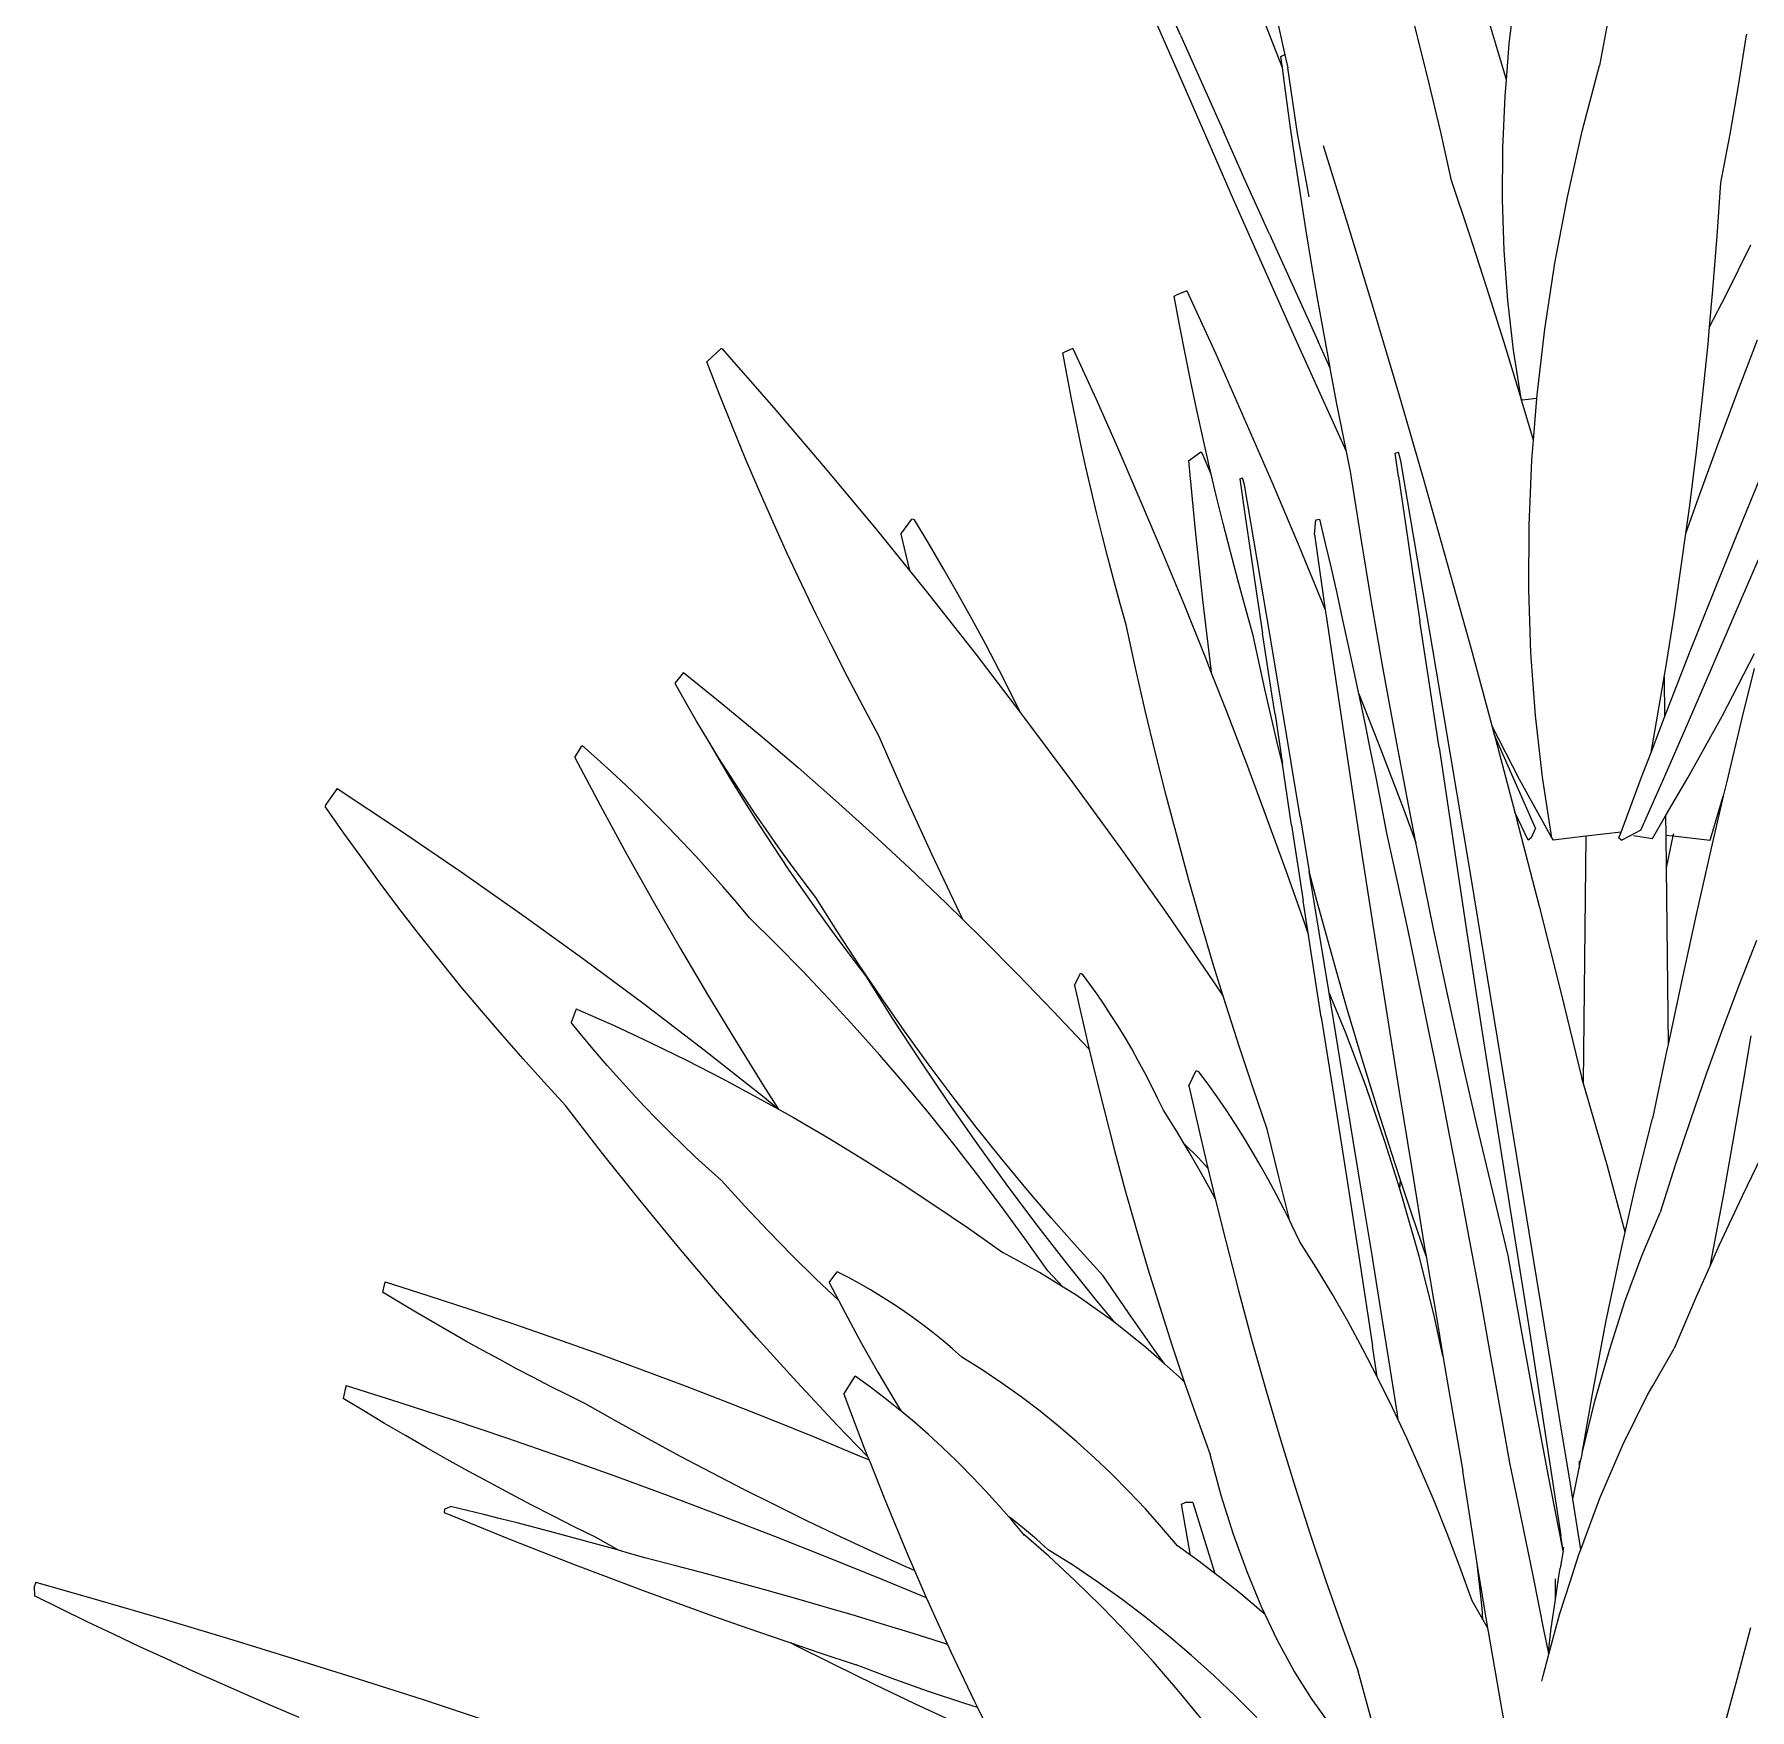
# Model space of a CAD drawing. Header units: metres. Extents: x 244.4 to 340.3, y -4.1 to 64.3.
# Drawn here: x 247.037 to 247.665, y 8.139 to 8.751 of the extents above; entities that cross this region are included whole.
import ezdxf

# ---------------------------------------------------------------- set-up
doc = ezdxf.new("R2010")
doc.units = ezdxf.units.M
doc.layers.add('Edges', color=7, linetype='Continuous')

# ---------------------------------------------------------------- blocks, each defined once
blk = doc.blocks.new('Novo+Sobrado2m fr')
for p, q in [((-8.13334, -0.47803), (-8.15555, -0.42774)), ((-8.13172, -0.46609), (-8.14755, -0.4307)), ((-8.09884, -0.4669), (-8.10564, -0.4492)), ((-8.04516, -0.46609), (-8.04978, -0.44839)), ((-8.01152, -0.46923), (-8.00927, -0.44999)), ((-8.09773, -0.45462), (-8.09358, -0.47335)), ((-8.01644, -0.46937), (-8.02124, -0.4536)), ((-7.97411, -0.45381), (-7.97853, -0.47722)), ((-8.13172, -0.46609), (-8.11596, -0.50152)), ((-8.09448, -0.47808), (-8.09884, -0.4669)), ((-8.04077, -0.4838), (-8.04516, -0.46609)), ((-8.01259, -0.4825), (-8.01644, -0.46937)), ((-8.01259, -0.4825), (-8.01152, -0.46923)), ((-7.92771, -0.48461), (-7.92486, -0.4669)), ((-7.92486, -0.4669), (-7.9247, -0.4658)), ((-8.09502, -0.47397), (-8.09384, -0.47334)), ((-8.09448, -0.47808), (-8.09502, -0.47397)), ((-8.09358, -0.47335), (-8.09384, -0.47334)), ((-8.09358, -0.47335), (-8.09255, -0.47803)), ((-8.1229, -0.50206), (-8.13334, -0.47803)), ((-8.09336, -0.48651), (-8.09448, -0.47808)), ((-8.08894, -0.50206), (-8.09255, -0.47803)), ((-8.01306, -0.48838), (-8.01259, -0.4825)), ((-7.98484, -0.50125), (-7.97853, -0.47722)), ((-8.09161, -0.49908), (-8.09336, -0.48651)), ((-8.03661, -0.50152), (-8.04077, -0.4838)), ((-8.01387, -0.50738), (-8.01306, -0.48838)), ((-7.9308, -0.50234), (-7.92771, -0.48461)), ((-8.10812, -0.51925), (-8.11596, -0.50152)), ((-8.08978, -0.51167), (-8.09161, -0.49908)), ((-8.03267, -0.51925), (-8.03661, -0.50152)), ((-7.99028, -0.52536), (-7.98484, -0.50125)), ((-8.11233, -0.52617), (-8.1229, -0.50206)), ((-8.08466, -0.52522), (-8.08894, -0.50206)), ((-8.07956, -0.50643), (-8.07069, -0.53503)), ((-8.01397, -0.5262), (-8.01387, -0.50738)), ((-7.93413, -0.52006), (-7.9308, -0.50234)), ((-8.08787, -0.52429), (-8.08978, -0.51167)), ((-8.09921, -0.53883), (-8.10812, -0.51925)), ((-8.02608, -0.53883), (-8.03267, -0.51925)), ((-7.93548, -0.53964), (-7.93413, -0.52006)), ((-8.10166, -0.5503), (-8.11233, -0.52617)), ((-8.08587, -0.53692), (-8.08787, -0.52429)), ((-8.01334, -0.54481), (-8.01397, -0.5262)), ((-7.99486, -0.54949), (-7.99028, -0.52536)), ((-8.09921, -0.53883), (-8.08141, -0.5781)), ((-8.08379, -0.54957), (-8.08587, -0.53692)), ((-8.07069, -0.53503), (-8.06129, -0.56597)), ((-8.01969, -0.55845), (-8.02608, -0.53883)), ((-8.012, -0.56316), (-8.01334, -0.54481)), ((-7.93705, -0.55926), (-7.93548, -0.53964)), ((-7.93233, -0.56132), (-7.92323, -0.54272)), ((-8.09091, -0.5744), (-8.10166, -0.5503)), ((-8.08163, -0.56223), (-8.08379, -0.54957)), ((-7.99856, -0.57359), (-7.99486, -0.54949)), ((-8.13404, -0.56154), (-8.13331, -0.56112)), ((-8.1321, -0.57199), (-8.13404, -0.56154)), ((-8.12941, -0.55952), (-8.13331, -0.56112)), ((-8.12941, -0.55952), (-8.11888, -0.58266)), ((-8.07938, -0.5749), (-8.08163, -0.56223)), ((-8.0135, -0.5781), (-8.01969, -0.55845)), ((-8.00994, -0.58122), (-8.012, -0.56316)), ((-7.93828, -0.57275), (-7.93705, -0.55926)), ((-7.93828, -0.57275), (-7.93233, -0.56132)), ((-8.06129, -0.56597), (-8.05207, -0.59699)), ((-8.13007, -0.58243), (-8.1321, -0.57199)), ((-8.08009, -0.59843), (-8.09091, -0.5744)), ((-8.07705, -0.58758), (-8.07938, -0.5749)), ((-8.00137, -0.59761), (-7.99856, -0.57359)), ((-7.93884, -0.57891), (-7.93828, -0.57275)), ((-8.2997, -0.58064), (-8.30493, -0.58557)), ((-8.2997, -0.58064), (-8.29942, -0.58068)), ((-8.29942, -0.58068), (-8.28041, -0.60237)), ((-8.17477, -0.5823), (-8.17419, -0.58197)), ((-8.17322, -0.59067), (-8.17477, -0.5823)), ((-8.17107, -0.58068), (-8.17419, -0.58197)), ((-8.17107, -0.58068), (-8.16263, -0.59922)), ((-8.12796, -0.59286), (-8.13007, -0.58243)), ((-8.11888, -0.58266), (-8.10853, -0.60597)), ((-8.077, -0.58785), (-8.08141, -0.5781)), ((-8.00751, -0.59778), (-8.0135, -0.5781)), ((-8.00717, -0.59893), (-8.00994, -0.58122)), ((-7.94086, -0.59859), (-7.93884, -0.57891)), ((-7.9283, -0.59718), (-7.92079, -0.57749)), ((-8.30033, -0.59745), (-8.30493, -0.58557)), ((-8.077, -0.58785), (-8.07705, -0.58758)), ((-8.07465, -0.60027), (-8.077, -0.58785)), ((-8.17159, -0.59904), (-8.17322, -0.59067)), ((-8.12576, -0.60326), (-8.12796, -0.59286)), ((-8.29561, -0.60924), (-8.30033, -0.59745)), ((-8.1699, -0.60739), (-8.17159, -0.59904)), ((-8.16263, -0.59922), (-8.15434, -0.61789)), ((-8.07108, -0.61828), (-8.08009, -0.59843)), ((-8.07216, -0.61296), (-8.07465, -0.60027)), ((-8.05207, -0.59699), (-8.04303, -0.62809)), ((-8.00717, -0.59893), (-8.00751, -0.59778)), ((-8.00714, -0.59903), (-8.00717, -0.59893)), ((-8.00682, -0.5996), (-8.00714, -0.59903)), ((-8.00714, -0.59903), (-8.00679, -0.5996)), ((-8.0027, -0.61418), (-8.00714, -0.59903)), ((-8.00679, -0.5996), (-8.00682, -0.5996)), ((-8.00148, -0.59897), (-8.00679, -0.5996)), ((-8.0027, -0.61418), (-8.00148, -0.59897)), ((-8.00148, -0.59897), (-8.00137, -0.59761)), ((-7.94311, -0.61831), (-7.94086, -0.59859)), ((-7.93564, -0.61689), (-7.9283, -0.59718)), ((-8.28041, -0.60237), (-8.26161, -0.6244)), ((-8.16814, -0.61572), (-8.1699, -0.60739)), ((-8.12348, -0.61365), (-8.12576, -0.60326)), ((-8.10853, -0.60597), (-8.09836, -0.62944)), ((-8.29077, -0.62095), (-8.29561, -0.60924)), ((-8.12111, -0.62401), (-8.12348, -0.61365)), ((-8.07108, -0.61828), (-8.07216, -0.61296)), ((-8.00329, -0.62151), (-8.0027, -0.61418)), ((-8.16631, -0.62404), (-8.16814, -0.61572)), ((-8.15434, -0.61789), (-8.1462, -0.63669)), ((-8.12885, -0.62169), (-8.12438, -0.61856)), ((-8.12385, -0.61894), (-8.12438, -0.61856)), ((-8.12049, -0.62663), (-8.12385, -0.61894)), ((-8.06959, -0.62565), (-8.07108, -0.61828)), ((-8.05327, -0.61894), (-8.05206, -0.61856)), ((-8.05204, -0.62748), (-8.05327, -0.61894)), ((-8.05116, -0.62169), (-8.05206, -0.61856)), ((-7.94557, -0.63804), (-7.94311, -0.61831)), ((-7.94282, -0.63663), (-7.93564, -0.61689)), ((-8.28581, -0.63258), (-8.29077, -0.62095)), ((-8.26161, -0.6244), (-8.24305, -0.64675)), ((-8.16442, -0.63234), (-8.16631, -0.62404)), ((-8.12885, -0.62169), (-8.12637, -0.64719)), ((-8.12049, -0.62663), (-8.12111, -0.62401)), ((-8.11866, -0.63435), (-8.12049, -0.62663)), ((-8.06584, -0.64945), (-8.06959, -0.62565)), ((-8.03823, -0.69792), (-8.05116, -0.62169)), ((-8.0043, -0.64524), (-8.00329, -0.62151)), ((-7.92687, -0.64524), (-7.91712, -0.62151)), ((-8.28073, -0.64411), (-8.28581, -0.63258)), ((-8.16246, -0.64062), (-8.16442, -0.63234)), ((-8.11008, -0.62828), (-8.10911, -0.62798)), ((-8.11008, -0.62828), (-8.10809, -0.64203)), ((-8.10838, -0.63048), (-8.10911, -0.62798)), ((-8.09803, -0.69155), (-8.10838, -0.63048)), ((-8.09836, -0.62944), (-8.08837, -0.65306)), ((-8.05204, -0.62748), (-8.04952, -0.64481)), ((-8.04303, -0.62809), (-8.03418, -0.65926)), ((-8.1462, -0.63669), (-8.1382, -0.65561)), ((-8.11613, -0.64466), (-8.11866, -0.63435)), ((-7.94697, -0.64833), (-7.94282, -0.63663)), ((-7.94697, -0.64833), (-7.94557, -0.63804)), ((-8.27554, -0.65556), (-8.28073, -0.64411)), ((-8.23406, -0.64853), (-8.23001, -0.64311)), ((-8.22901, -0.6433), (-8.23001, -0.64311)), ((-8.22364, -0.65217), (-8.22901, -0.6433)), ((-8.16043, -0.64888), (-8.16246, -0.64062)), ((-8.11351, -0.65495), (-8.11613, -0.64466)), ((-8.10809, -0.64203), (-8.10604, -0.65603)), ((-8.0828, -0.64872), (-8.08227, -0.6433)), ((-8.08227, -0.6433), (-8.08076, -0.64311)), ((-8.07867, -0.65197), (-8.08076, -0.64311)), ((-8.04952, -0.64481), (-8.04692, -0.66244)), ((-8.00442, -0.66874), (-8.0043, -0.64524)), ((-7.93636, -0.66874), (-7.92687, -0.64524)), ((-8.24305, -0.64675), (-8.23089, -0.66179)), ((-8.23406, -0.64853), (-8.23089, -0.66179)), ((-8.21835, -0.66117), (-8.22364, -0.65217)), ((-8.15833, -0.65712), (-8.16043, -0.64888)), ((-8.12637, -0.64719), (-8.12365, -0.6726)), ((-8.0828, -0.64872), (-8.07882, -0.6762)), ((-8.07659, -0.66097), (-8.07867, -0.65197)), ((-8.06189, -0.67329), (-8.06584, -0.64945)), ((-7.94826, -0.6578), (-7.94697, -0.64833)), ((-8.27024, -0.66691), (-8.27554, -0.65556)), ((-8.15617, -0.66534), (-8.15833, -0.65712)), ((-8.1382, -0.65561), (-8.13034, -0.67464)), ((-8.11081, -0.6652), (-8.11351, -0.65495)), ((-8.10604, -0.65603), (-8.10392, -0.67028)), ((-8.08837, -0.65306), (-8.07882, -0.6762)), ((-7.95117, -0.67758), (-7.94826, -0.6578)), ((-7.92892, -0.67758), (-7.92041, -0.6578)), ((-8.23089, -0.66179), (-8.22471, -0.66943)), ((-8.21313, -0.6703), (-8.21835, -0.66117)), ((-8.07452, -0.6701), (-8.07659, -0.66097)), ((-8.04692, -0.66244), (-8.04423, -0.68039)), ((-8.03418, -0.65926), (-8.02551, -0.6905)), ((-8.26482, -0.67817), (-8.27024, -0.66691)), ((-8.22471, -0.66943), (-8.2066, -0.69244)), ((-8.20799, -0.67955), (-8.21313, -0.6703)), ((-8.15394, -0.67353), (-8.15617, -0.66534)), ((-8.10803, -0.67543), (-8.11081, -0.6652)), ((-8.10392, -0.67028), (-8.10174, -0.68477)), ((-8.07245, -0.67936), (-8.07452, -0.6701)), ((-8.00365, -0.69197), (-8.00442, -0.66874)), ((-7.94559, -0.69197), (-7.93636, -0.66874)), ((-8.15164, -0.68169), (-8.15394, -0.67353)), ((-8.13034, -0.67464), (-8.12263, -0.69379)), ((-8.12365, -0.6726), (-8.12067, -0.69792)), ((-8.10516, -0.68562), (-8.10803, -0.67543)), ((-8.07882, -0.6762), (-8.0785, -0.67843)), ((-8.05775, -0.69715), (-8.06189, -0.67329)), ((-8.25929, -0.68933), (-8.26482, -0.67817)), ((-8.20293, -0.68893), (-8.20799, -0.67955)), ((-8.14821, -0.69737), (-8.15164, -0.68169)), ((-8.0785, -0.67843), (-8.07415, -0.70794)), ((-8.07039, -0.68874), (-8.07245, -0.67936)), ((-8.04147, -0.69862), (-8.04423, -0.68039)), ((-7.9543, -0.69737), (-7.95117, -0.67758)), ((-7.93747, -0.69737), (-7.92892, -0.67758)), ((-8.25365, -0.70039), (-8.25929, -0.68933)), ((-8.19795, -0.69844), (-8.20293, -0.68893)), ((-8.10088, -0.70519), (-8.10516, -0.68562)), ((-8.09834, -0.70693), (-8.10174, -0.68477)), ((-8.06835, -0.69825), (-8.07039, -0.68874)), ((-8.2066, -0.69244), (-8.19019, -0.71386)), ((-8.12263, -0.69379), (-8.12051, -0.69918)), ((-8.08794, -0.75192), (-8.09803, -0.69155)), ((-8.02551, -0.6905), (-8.01793, -0.71845)), ((-8.00197, -0.71488), (-8.00365, -0.69197)), ((-7.95452, -0.71488), (-7.94559, -0.69197)), ((-7.93373, -0.71509), (-7.92181, -0.69218)), ((-8.3135, -0.69917), (-8.31655, -0.70289)), ((-8.3135, -0.69917), (-8.29941, -0.7105)), ((-8.24789, -0.71135), (-8.25365, -0.70039)), ((-8.19305, -0.70807), (-8.19795, -0.69844)), ((-8.14462, -0.713), (-8.14821, -0.69737)), ((-8.12067, -0.69792), (-8.12051, -0.69918)), ((-8.12051, -0.69918), (-8.11507, -0.71306)), ((-8.06651, -0.70692), (-8.06835, -0.69825)), ((-8.05341, -0.72104), (-8.05775, -0.69715)), ((-8.03717, -0.72648), (-8.04147, -0.69862)), ((-8.02563, -0.77329), (-8.03823, -0.69792)), ((-7.95765, -0.71716), (-7.95488, -0.7008)), ((-7.95488, -0.7008), (-7.9543, -0.69737)), ((-7.95488, -0.7008), (-7.95473, -0.71543)), ((-7.94606, -0.71716), (-7.93747, -0.69737)), ((-7.92203, -0.69764), (-7.92649, -0.71576)), ((-8.31655, -0.70289), (-8.31657, -0.70318)), ((-8.31266, -0.71008), (-8.31657, -0.70318)), ((-8.19019, -0.71386), (-8.19305, -0.70807)), ((-8.09639, -0.72471), (-8.10088, -0.70519)), ((-8.09718, -0.71442), (-8.09834, -0.70693)), ((-8.07415, -0.70794), (-8.06976, -0.73725)), ((-8.06651, -0.70692), (-8.0595, -0.72478)), ((-8.06631, -0.70788), (-8.06651, -0.70692)), ((-8.06428, -0.71763), (-8.06631, -0.70788)), ((-8.30867, -0.71692), (-8.31266, -0.71008)), ((-8.29941, -0.7105), (-8.28544, -0.72207)), ((-8.24203, -0.72221), (-8.24789, -0.71135)), ((-8.19019, -0.71386), (-8.18873, -0.71576)), ((-8.14086, -0.72859), (-8.14462, -0.713)), ((-8.11507, -0.71306), (-8.10766, -0.73243)), ((-8.09718, -0.71442), (-8.09447, -0.73266)), ((-7.9994, -0.73743), (-8.00197, -0.71488)), ((-7.95473, -0.71543), (-7.95452, -0.71488)), ((-8.30462, -0.72369), (-8.30867, -0.71692)), ((-8.18873, -0.71576), (-8.1711, -0.7394)), ((-8.06226, -0.7275), (-8.06428, -0.71763)), ((-8.04888, -0.74495), (-8.05341, -0.72104)), ((-8.00777, -0.73824), (-8.01793, -0.71845)), ((-8.01793, -0.71845), (-8.01702, -0.7218)), ((-7.95967, -0.72836), (-7.95473, -0.71543)), ((-7.95967, -0.72836), (-7.95765, -0.71716)), ((-7.95469, -0.73697), (-7.94606, -0.71716)), ((-7.9462, -0.73763), (-7.93373, -0.71509)), ((-7.92649, -0.71576), (-7.93214, -0.7394)), ((-8.35318, -0.73023), (-8.35072, -0.72612)), ((-8.35034, -0.72597), (-8.35072, -0.72612)), ((-8.34501, -0.7307), (-8.35034, -0.72597)), ((-8.30049, -0.73039), (-8.30462, -0.72369)), ((-8.3012, -0.7296), (-8.30462, -0.72369)), ((-8.28544, -0.72207), (-8.27159, -0.73387)), ((-8.23248, -0.74396), (-8.24203, -0.72221)), ((-8.09447, -0.73266), (-8.09639, -0.72471)), ((-8.06025, -0.73749), (-8.06226, -0.7275)), ((-8.0595, -0.72478), (-8.05025, -0.74896)), ((-8.03717, -0.72648), (-8.03218, -0.76002)), ((-8.01702, -0.7218), (-8.01696, -0.72202)), ((-8.01696, -0.72202), (-8.00952, -0.75012)), ((-8.00194, -0.75596), (-8.01696, -0.72202)), ((-8.35318, -0.73023), (-8.3438, -0.74789)), ((-8.33971, -0.73552), (-8.34501, -0.7307)), ((-8.29614, -0.73805), (-8.3012, -0.7296)), ((-8.2963, -0.73702), (-8.30049, -0.73039)), ((-8.13695, -0.74413), (-8.14086, -0.72859)), ((-8.10766, -0.73243), (-8.1004, -0.7519)), ((-8.09113, -0.75493), (-8.09447, -0.73266)), ((-7.96314, -0.73743), (-7.95967, -0.72836)), ((-8.33446, -0.74043), (-8.33971, -0.73552)), ((-8.29203, -0.74358), (-8.2963, -0.73702)), ((-8.29099, -0.74641), (-8.29614, -0.73805)), ((-8.27159, -0.73387), (-8.25787, -0.74591)), ((-8.1711, -0.7394), (-8.1537, -0.76335)), ((-8.06976, -0.73725), (-8.06533, -0.76635)), ((-8.05825, -0.74759), (-8.06025, -0.73749)), ((-7.99593, -0.75956), (-8.00777, -0.73824)), ((-7.99593, -0.75956), (-7.9994, -0.73743)), ((-7.97064, -0.75744), (-7.96314, -0.73743)), ((-7.96337, -0.75677), (-7.95469, -0.73697)), ((-7.95435, -0.75155), (-7.9462, -0.73763)), ((-7.93214, -0.7394), (-7.9333, -0.74435)), ((-8.44011, -0.74152), (-8.44427, -0.74738)), ((-8.44011, -0.74152), (-8.41733, -0.75657)), ((-8.32925, -0.74544), (-8.33446, -0.74043)), ((-8.32409, -0.75055), (-8.32925, -0.74544)), ((-8.2877, -0.75007), (-8.29203, -0.74358)), ((-8.25787, -0.74591), (-8.24427, -0.75818)), ((-8.22267, -0.76549), (-8.23248, -0.74396)), ((-8.13288, -0.75961), (-8.13695, -0.74413)), ((-8.04566, -0.76126), (-8.04888, -0.74495)), ((-7.93807, -0.76037), (-7.9333, -0.74435)), ((-7.9333, -0.74435), (-7.93771, -0.76335)), ((-8.44427, -0.74738), (-8.44446, -0.74807)), ((-8.43766, -0.75779), (-8.44446, -0.74807)), ((-8.3438, -0.74789), (-8.33426, -0.76538)), ((-8.31897, -0.75574), (-8.32409, -0.75055)), ((-8.28575, -0.75469), (-8.29099, -0.74641)), ((-8.2833, -0.75648), (-8.2877, -0.75007)), ((-8.1004, -0.7519), (-8.09329, -0.77148)), ((-8.08794, -0.75192), (-8.08464, -0.77187)), ((-8.05627, -0.75781), (-8.05825, -0.74759)), ((-8.05025, -0.74896), (-8.04566, -0.76126)), ((-8.00461, -0.76037), (-8.00952, -0.75012)), ((-8.00952, -0.75012), (-8.00872, -0.75315)), ((-7.95917, -0.75977), (-7.95435, -0.75155)), ((-7.95435, -0.75155), (-7.95428, -0.75859)), ((-8.43077, -0.76741), (-8.43766, -0.75779)), ((-8.41733, -0.75657), (-8.3947, -0.77199)), ((-8.3139, -0.76103), (-8.31897, -0.75574)), ((-8.28043, -0.76288), (-8.28575, -0.75469)), ((-8.27883, -0.76282), (-8.2833, -0.75648)), ((-8.24427, -0.75818), (-8.2308, -0.77068)), ((-8.09113, -0.75493), (-8.08691, -0.78262)), ((-8.05239, -0.77547), (-8.05627, -0.75781)), ((-8.00872, -0.75315), (-8.00061, -0.78455)), ((-8.00194, -0.75596), (-8.00353, -0.75956)), ((-7.97064, -0.75744), (-7.98356, -0.75896)), ((-7.97144, -0.75956), (-7.97064, -0.75744)), ((-7.96337, -0.75677), (-7.97037, -0.76037)), ((-7.96617, -0.75864), (-7.95917, -0.75977)), ((-7.95428, -0.75859), (-7.95168, -0.75887)), ((-7.95428, -0.75859), (-7.95415, -0.7705)), ((-7.95168, -0.75887), (-7.95415, -0.7705)), ((-7.95151, -0.75806), (-7.95168, -0.75887)), ((-7.95168, -0.75887), (-7.93807, -0.76037)), ((-8.30888, -0.76641), (-8.3139, -0.76103)), ((-8.27502, -0.77098), (-8.28043, -0.76288)), ((-8.2743, -0.76909), (-8.27883, -0.76282)), ((-8.1537, -0.76335), (-8.13655, -0.7876)), ((-8.12865, -0.77503), (-8.13288, -0.75961)), ((-8.04416, -0.76887), (-8.04566, -0.76126)), ((-8.03218, -0.76002), (-8.027, -0.79425)), ((-8.00353, -0.75956), (-8.00461, -0.76037)), ((-7.99593, -0.75956), (-7.99547, -0.76037)), ((-7.9955, -0.76037), (-7.99593, -0.75956)), ((-7.99547, -0.76037), (-7.9955, -0.76037)), ((-7.98356, -0.75896), (-7.99547, -0.76037)), ((-7.98356, -0.75896), (-7.9845, -0.84903)), ((-7.97144, -0.75956), (-7.97037, -0.76037)), ((-7.93771, -0.76335), (-7.94319, -0.7876)), ((-8.42378, -0.77692), (-8.43077, -0.76741)), ((-8.33426, -0.76538), (-8.32456, -0.7827)), ((-8.30391, -0.77187), (-8.30888, -0.76641)), ((-8.26952, -0.77899), (-8.27502, -0.77098)), ((-8.2697, -0.77528), (-8.2743, -0.76909)), ((-8.2308, -0.77068), (-8.21746, -0.7834)), ((-8.21258, -0.78681), (-8.22267, -0.76549)), ((-8.06533, -0.76635), (-8.06086, -0.79524)), ((-8.03925, -0.79279), (-8.04416, -0.76887)), ((-7.95415, -0.7705), (-7.95348, -0.83508)), ((-8.41668, -0.78632), (-8.42378, -0.77692)), ((-8.3947, -0.77199), (-8.37223, -0.78777)), ((-8.29899, -0.77743), (-8.30391, -0.77187)), ((-8.29411, -0.78307), (-8.29899, -0.77743)), ((-8.26504, -0.78139), (-8.2697, -0.77528)), ((-8.12427, -0.79039), (-8.12865, -0.77503)), ((-8.09329, -0.77148), (-8.08634, -0.79115)), ((-8.08174, -0.78289), (-8.08464, -0.77187)), ((-8.07736, -0.8162), (-8.08464, -0.77187)), ((-8.04853, -0.79342), (-8.05239, -0.77547)), ((-8.01339, -0.84767), (-8.02563, -0.77329)), ((-8.32456, -0.7827), (-8.31469, -0.79985)), ((-8.28929, -0.7888), (-8.29411, -0.78307)), ((-8.26395, -0.78691), (-8.26952, -0.77899)), ((-8.25714, -0.7939), (-8.26504, -0.78139)), ((-8.21746, -0.7834), (-8.21127, -0.78947)), ((-8.08498, -0.79509), (-8.08691, -0.78262)), ((-8.07646, -0.80215), (-8.08174, -0.78289)), ((-8.40949, -0.79561), (-8.41668, -0.78632)), ((-8.37223, -0.78777), (-8.34991, -0.8039)), ((-8.27956, -0.7984), (-8.28929, -0.7888)), ((-8.25829, -0.79473), (-8.26395, -0.78691)), ((-8.21127, -0.78947), (-8.21258, -0.78681)), ((-8.21127, -0.78947), (-8.20426, -0.79634)), ((-8.13655, -0.7876), (-8.11965, -0.81216)), ((-8.00061, -0.78455), (-7.99268, -0.816)), ((-7.94319, -0.7876), (-7.94859, -0.81216)), ((-8.40221, -0.80479), (-8.40949, -0.79561)), ((-8.25255, -0.80245), (-8.25829, -0.79473)), ((-8.24908, -0.80623), (-8.25714, -0.7939)), ((-8.20426, -0.79634), (-8.1912, -0.80951)), ((-8.11974, -0.80568), (-8.12427, -0.79039)), ((-8.08634, -0.79115), (-8.08498, -0.79509)), ((-8.0803, -0.82511), (-8.08498, -0.79509)), ((-8.06086, -0.79524), (-8.05635, -0.82391)), ((-8.0447, -0.81166), (-8.04853, -0.79342)), ((-8.03415, -0.81671), (-8.03925, -0.79279)), ((-8.027, -0.79425), (-8.02164, -0.82915)), ((-8.31469, -0.79985), (-8.30467, -0.81683)), ((-8.26993, -0.80822), (-8.27956, -0.7984)), ((-8.24673, -0.81008), (-8.25255, -0.80245)), ((-8.07099, -0.82132), (-8.07646, -0.80215)), ((-7.92119, -0.79708), (-7.92739, -0.81296)), ((-8.39483, -0.81385), (-8.40221, -0.80479)), ((-8.34991, -0.8039), (-8.32777, -0.82039)), ((-8.26042, -0.81825), (-8.26993, -0.80822)), ((-8.24086, -0.8184), (-8.24908, -0.80623)), ((-8.17045, -0.81349), (-8.16835, -0.80907)), ((-8.16835, -0.80907), (-8.16755, -0.80942)), ((-8.11611, -0.81744), (-8.11974, -0.80568)), ((-8.38736, -0.8228), (-8.39483, -0.81385)), ((-8.23687, -0.8257), (-8.24673, -0.81008)), ((-8.1912, -0.80951), (-8.17827, -0.82289)), ((-8.17045, -0.81349), (-8.16699, -0.82887)), ((-8.16486, -0.81302), (-8.16755, -0.80942)), ((-8.16221, -0.81673), (-8.16486, -0.81302)), ((-8.11965, -0.81216), (-8.11611, -0.81744)), ((-8.04089, -0.83019), (-8.0447, -0.81166)), ((-7.94859, -0.81216), (-7.95348, -0.83508)), ((-7.92739, -0.81296), (-7.93346, -0.82912)), ((-8.32777, -0.82039), (-8.30579, -0.83723)), ((-8.30467, -0.81683), (-8.2945, -0.83362)), ((-8.25102, -0.8285), (-8.26042, -0.81825)), ((-8.23248, -0.83039), (-8.24086, -0.8184)), ((-8.1596, -0.82054), (-8.16221, -0.81673)), ((-8.15704, -0.82445), (-8.1596, -0.82054)), ((-8.11505, -0.8209), (-8.11611, -0.81744)), ((-8.11021, -0.83604), (-8.11505, -0.8209)), ((-8.07146, -0.83055), (-8.07736, -0.8162)), ((-8.06861, -0.87019), (-8.07736, -0.8162)), ((-8.06533, -0.84041), (-8.07099, -0.82132)), ((-8.02886, -0.84062), (-8.03415, -0.81671)), ((-7.99268, -0.816), (-7.98495, -0.84748)), ((-8.37979, -0.83163), (-8.38736, -0.8228)), ((-8.35272, -0.82223), (-8.35454, -0.82703)), ((-8.3502, -0.83237), (-8.35454, -0.82703)), ((-8.35217, -0.82228), (-8.35272, -0.82223)), ((-8.35217, -0.82228), (-8.33887, -0.82818)), ((-8.22681, -0.8411), (-8.23687, -0.8257)), ((-8.17827, -0.82289), (-8.16549, -0.8365)), ((-8.15451, -0.82845), (-8.15704, -0.82445)), ((-8.0803, -0.82511), (-8.07572, -0.85403)), ((-8.05635, -0.82391), (-8.0518, -0.85236)), ((-8.37214, -0.84034), (-8.37979, -0.83163)), ((-8.34581, -0.83761), (-8.3502, -0.83237)), ((-8.33887, -0.82818), (-8.32562, -0.83437)), ((-8.2945, -0.83362), (-8.28417, -0.85024)), ((-8.24173, -0.83896), (-8.25102, -0.8285)), ((-8.22395, -0.8422), (-8.23248, -0.83039)), ((-8.16699, -0.82887), (-8.16509, -0.83694)), ((-8.15202, -0.83255), (-8.15451, -0.82845)), ((-8.14957, -0.83675), (-8.15202, -0.83255)), ((-8.0639, -0.85057), (-8.07146, -0.83055)), ((-8.0371, -0.849), (-8.04089, -0.83019)), ((-8.02164, -0.82915), (-8.01609, -0.86467)), ((-7.93346, -0.82912), (-7.93939, -0.84556)), ((-7.92603, -0.84936), (-7.92314, -0.83188)), ((-8.3644, -0.84893), (-8.37214, -0.84034)), ((-8.34138, -0.84276), (-8.34581, -0.83761)), ((-8.32562, -0.83437), (-8.31243, -0.84083)), ((-8.30579, -0.83723), (-8.28398, -0.85442)), ((-8.23257, -0.84963), (-8.24173, -0.83896)), ((-8.16549, -0.8365), (-8.16509, -0.83694)), ((-8.16509, -0.83694), (-8.16341, -0.84406)), ((-8.14717, -0.84105), (-8.14957, -0.83675)), ((-8.10522, -0.85109), (-8.11021, -0.83604)), ((-8.05947, -0.85941), (-8.06533, -0.84041)), ((-7.95389, -0.83701), (-7.95911, -0.86216)), ((-7.95348, -0.83508), (-7.95389, -0.83701)), ((-8.3369, -0.84782), (-8.34138, -0.84276)), ((-8.31243, -0.84083), (-8.2993, -0.84756)), ((-8.21655, -0.85629), (-8.22681, -0.8411)), ((-8.21526, -0.85384), (-8.22395, -0.8422)), ((-8.16341, -0.84406), (-8.1597, -0.85905)), ((-8.14481, -0.84544), (-8.14717, -0.84105)), ((-8.14249, -0.84992), (-8.14481, -0.84544)), ((-8.12864, -0.85016), (-8.12602, -0.84464)), ((-8.12602, -0.84464), (-8.12502, -0.84508)), ((-8.12167, -0.84958), (-8.12502, -0.84508)), ((-8.02338, -0.86451), (-8.02886, -0.84062)), ((-7.93939, -0.84556), (-7.9452, -0.86227)), ((-8.35656, -0.8574), (-8.3644, -0.84893)), ((-8.33238, -0.85278), (-8.3369, -0.84782)), ((-8.32782, -0.85765), (-8.33238, -0.85278)), ((-8.2993, -0.84756), (-8.28623, -0.85457)), ((-8.28417, -0.85024), (-8.27884, -0.85859)), ((-8.22353, -0.8605), (-8.23257, -0.84963)), ((-8.14022, -0.8545), (-8.14249, -0.84992)), ((-8.12864, -0.85016), (-8.12432, -0.86936)), ((-8.11836, -0.85421), (-8.12167, -0.84958)), ((-8.10008, -0.86607), (-8.10522, -0.85109)), ((-8.05688, -0.87093), (-8.0639, -0.85057)), ((-8.0518, -0.85236), (-8.04721, -0.88057)), ((-8.03334, -0.86809), (-8.0371, -0.849)), ((-8.00151, -0.92094), (-8.01339, -0.84767)), ((-7.9845, -0.84903), (-7.98495, -0.84748)), ((-7.97566, -0.87954), (-7.9845, -0.84903)), ((-7.92954, -0.86972), (-7.92603, -0.84936)), ((-8.34303, -0.87492), (-8.35656, -0.8574)), ((-8.32321, -0.86242), (-8.32782, -0.85765)), ((-8.28623, -0.85457), (-8.27872, -0.85878)), ((-8.28398, -0.85442), (-8.27884, -0.85859)), ((-8.27884, -0.85859), (-8.27872, -0.85878)), ((-8.27872, -0.85878), (-8.27323, -0.86185)), ((-8.20609, -0.87126), (-8.21655, -0.85629)), ((-8.20642, -0.86528), (-8.21526, -0.85384)), ((-8.1597, -0.85905), (-8.15587, -0.87386)), ((-8.13799, -0.85917), (-8.14022, -0.8545)), ((-8.13322, -0.8667), (-8.13799, -0.85917)), ((-8.1151, -0.85896), (-8.11836, -0.85421)), ((-8.11189, -0.86384), (-8.1151, -0.85896)), ((-8.07572, -0.85403), (-8.071, -0.88338)), ((-8.31856, -0.86709), (-8.32321, -0.86242)), ((-8.27323, -0.86185), (-8.2603, -0.8694)), ((-8.21462, -0.87158), (-8.22353, -0.8605)), ((-8.19743, -0.87654), (-8.20642, -0.86528)), ((-8.10874, -0.86884), (-8.11189, -0.86384)), ((-8.05343, -0.87831), (-8.05947, -0.85941)), ((-8.01772, -0.88838), (-8.02338, -0.86451)), ((-8.01609, -0.86467), (-8.01037, -0.90077)), ((-7.9651, -0.8859), (-7.95911, -0.86216)), ((-7.9452, -0.86227), (-7.95087, -0.87925)), ((-8.31388, -0.87167), (-8.31856, -0.86709)), ((-8.30915, -0.87615), (-8.31388, -0.87167)), ((-8.2603, -0.8694), (-8.24744, -0.87723)), ((-8.20583, -0.88285), (-8.21462, -0.87158)), ((-8.19543, -0.88601), (-8.20609, -0.87126)), ((-8.13039, -0.8714), (-8.13322, -0.8667)), ((-8.12532, -0.87644), (-8.13039, -0.8714)), ((-8.12854, -0.87446), (-8.13039, -0.8714)), ((-8.12432, -0.86936), (-8.12173, -0.88035)), ((-8.10563, -0.87396), (-8.10874, -0.86884)), ((-8.09585, -0.88347), (-8.10008, -0.86607)), ((-8.06515, -0.89092), (-8.06861, -0.87019)), ((-8.05157, -0.88787), (-8.05688, -0.87093)), ((-8.02961, -0.88744), (-8.03334, -0.86809)), ((-7.93313, -0.88984), (-7.92954, -0.86972)), ((-8.32928, -0.89218), (-8.34303, -0.87492)), ((-8.30438, -0.88053), (-8.30915, -0.87615)), ((-8.24744, -0.87723), (-8.23465, -0.88532)), ((-8.18829, -0.88761), (-8.19743, -0.87654)), ((-8.15587, -0.87386), (-8.15193, -0.88846)), ((-8.12397, -0.88246), (-8.12854, -0.87446)), ((-8.12173, -0.88035), (-8.12532, -0.87644)), ((-8.10258, -0.8792), (-8.10563, -0.87396)), ((-7.91769, -0.87265), (-7.92638, -0.89053)), ((-8.29957, -0.8848), (-8.30438, -0.88053)), ((-8.19718, -0.89432), (-8.20583, -0.88285)), ((-8.11949, -0.89067), (-8.12397, -0.88246)), ((-8.12173, -0.88035), (-8.11985, -0.88832)), ((-8.09958, -0.88457), (-8.10258, -0.8792)), ((-8.09179, -0.89957), (-8.09585, -0.88347)), ((-8.071, -0.88338), (-8.06635, -0.91405)), ((-8.05132, -0.88468), (-8.05343, -0.87831)), ((-8.04721, -0.88057), (-8.04259, -0.90856)), ((-7.96918, -0.90372), (-7.97566, -0.87954)), ((-7.95087, -0.87925), (-7.9564, -0.89649)), ((-8.29106, -0.89417), (-8.29957, -0.8848)), ((-8.23465, -0.88532), (-8.22193, -0.89368)), ((-8.18458, -0.90053), (-8.19543, -0.88601)), ((-8.17901, -0.89848), (-8.18829, -0.88761)), ((-8.15193, -0.88846), (-8.14785, -0.90287)), ((-8.11985, -0.88832), (-8.11906, -0.89151)), ((-8.09663, -0.89005), (-8.09958, -0.88457)), ((-8.09374, -0.89565), (-8.09663, -0.89005)), ((-8.05157, -0.88787), (-8.05132, -0.88468)), ((-8.0504, -0.8916), (-8.05157, -0.88787)), ((-8.0472, -0.89711), (-8.05132, -0.88468)), ((-8.0259, -0.90706), (-8.02961, -0.88744)), ((-8.01188, -0.91222), (-8.01772, -0.88838)), ((-7.96918, -0.90372), (-7.9651, -0.8859)), ((-7.93681, -0.9097), (-7.93313, -0.88984)), ((-7.92638, -0.89053), (-7.93488, -0.90876)), ((-8.3153, -0.90916), (-8.32928, -0.89218)), ((-8.28244, -0.90331), (-8.29106, -0.89417)), ((-8.22193, -0.89368), (-8.20929, -0.9023)), ((-8.18865, -0.90598), (-8.19718, -0.89432)), ((-8.11906, -0.89151), (-8.11949, -0.89067)), ((-8.11906, -0.89151), (-8.11522, -0.90704)), ((-8.09179, -0.89957), (-8.09374, -0.89565)), ((-8.0618, -0.91133), (-8.06515, -0.89092)), ((-8.0445, -0.91253), (-8.0504, -0.8916)), ((-7.96304, -0.91231), (-7.9564, -0.89649)), ((-8.20929, -0.9023), (-8.19673, -0.91119)), ((-8.17354, -0.91482), (-8.18458, -0.90053)), ((-8.16958, -0.90915), (-8.17901, -0.89848)), ((-8.14785, -0.90287), (-8.14366, -0.91707)), ((-8.0909, -0.90136), (-8.09179, -0.89957)), ((-8.08811, -0.90719), (-8.0909, -0.90136)), ((-8.04193, -0.91248), (-8.0472, -0.89711)), ((-8.01037, -0.90077), (-8.00448, -0.93741)), ((-8.3011, -0.92586), (-8.3153, -0.90916)), ((-8.27373, -0.91222), (-8.28244, -0.90331)), ((-8.18026, -0.91783), (-8.18865, -0.90598)), ((-8.16002, -0.91962), (-8.16958, -0.90915)), ((-8.11522, -0.90704), (-8.11044, -0.92552)), ((-8.08216, -0.91659), (-8.08811, -0.90719)), ((-8.04259, -0.90856), (-8.04193, -0.91248)), ((-8.02222, -0.92694), (-8.0259, -0.90706)), ((-7.97079, -0.91074), (-7.96918, -0.90372)), ((-7.93488, -0.90876), (-7.93795, -0.91562)), ((-8.26492, -0.9209), (-8.27373, -0.91222)), ((-8.18327, -0.91845), (-8.19673, -0.91119)), ((-8.16232, -0.92887), (-8.17354, -0.91482)), ((-8.06635, -0.91405), (-8.06157, -0.94521)), ((-8.05856, -0.9314), (-8.0618, -0.91133)), ((-8.03916, -0.93367), (-8.0445, -0.91253)), ((-8.04193, -0.91248), (-8.03793, -0.9363)), ((-8.00721, -0.93889), (-8.01188, -0.91222)), ((-7.97618, -0.93663), (-7.97079, -0.91074)), ((-7.96922, -0.92911), (-7.96304, -0.91231)), ((-7.93795, -0.91562), (-7.94317, -0.92731)), ((-7.93795, -0.91562), (-7.93681, -0.9097)), ((-8.42257, -0.92189), (-8.4229, -0.92293)), ((-8.42257, -0.92189), (-8.40693, -0.92684)), ((-8.25683, -0.92857), (-8.26492, -0.9209)), ((-8.26015, -0.92216), (-8.25725, -0.9182)), ((-8.25314, -0.92032), (-8.25725, -0.9182)), ((-8.24909, -0.92253), (-8.25314, -0.92032)), ((-8.17464, -0.9238), (-8.18327, -0.91845)), ((-8.17464, -0.9238), (-8.18026, -0.91783)), ((-8.1508, -0.93318), (-8.16002, -0.91962)), ((-8.14366, -0.91707), (-8.13935, -0.93107)), ((-8.07632, -0.92628), (-8.08216, -0.91659)), ((-7.99718, -0.94682), (-8.00151, -0.92094)), ((-8.4229, -0.92293), (-8.42348, -0.92565)), ((-8.41743, -0.92932), (-8.42348, -0.92565)), ((-8.40693, -0.92684), (-8.39128, -0.93195)), ((-8.28668, -0.94229), (-8.3011, -0.92586)), ((-8.26015, -0.92216), (-8.25683, -0.92857)), ((-8.24508, -0.92483), (-8.24909, -0.92253)), ((-8.24114, -0.92722), (-8.24508, -0.92483)), ((-8.23725, -0.92969), (-8.24114, -0.92722)), ((-8.17005, -0.92665), (-8.17464, -0.9238)), ((-8.1571, -0.93578), (-8.17005, -0.92665)), ((-8.11044, -0.92552), (-8.10551, -0.94376)), ((-8.07061, -0.93626), (-8.07632, -0.92628)), ((-8.01858, -0.94707), (-8.02222, -0.92694)), ((-7.94317, -0.92731), (-7.95127, -0.9462)), ((-8.41135, -0.93295), (-8.41743, -0.92932)), ((-8.40526, -0.93653), (-8.41135, -0.93295)), ((-8.39128, -0.93195), (-8.37562, -0.93723)), ((-8.25683, -0.92857), (-8.25441, -0.93325)), ((-8.25441, -0.93325), (-8.2485, -0.94415)), ((-8.23342, -0.93225), (-8.23725, -0.92969)), ((-8.22964, -0.9349), (-8.23342, -0.93225)), ((-8.15569, -0.9369), (-8.16232, -0.92887)), ((-8.14143, -0.94657), (-8.1508, -0.93318)), ((-8.13935, -0.93107), (-8.13492, -0.94486)), ((-8.05545, -0.95107), (-8.05856, -0.9314)), ((-8.03578, -0.94888), (-8.03916, -0.93367)), ((-7.97494, -0.94686), (-7.96922, -0.92911)), ((-8.39914, -0.94006), (-8.40526, -0.93653)), ((-8.39301, -0.94353), (-8.39914, -0.94006)), ((-8.37562, -0.93723), (-8.35994, -0.94266)), ((-8.22592, -0.93763), (-8.22964, -0.9349)), ((-8.22226, -0.94045), (-8.22592, -0.93763)), ((-8.21866, -0.94335), (-8.22226, -0.94045)), ((-8.15569, -0.9369), (-8.1571, -0.93578)), ((-8.14444, -0.94583), (-8.15569, -0.9369)), ((-8.06503, -0.94652), (-8.07061, -0.93626)), ((-8.03793, -0.9363), (-8.03578, -0.94888)), ((-8.00236, -0.96558), (-8.00721, -0.93889)), ((-8.00448, -0.93741), (-7.99869, -0.9757)), ((-7.98124, -0.9635), (-7.97618, -0.93663)), ((-8.38685, -0.94695), (-8.39301, -0.94353)), ((-8.38068, -0.95031), (-8.38685, -0.94695)), ((-8.35994, -0.94266), (-8.34425, -0.94825)), ((-8.27205, -0.95842), (-8.28668, -0.94229)), ((-8.2485, -0.94415), (-8.24242, -0.95488)), ((-8.21512, -0.94633), (-8.21866, -0.94335)), ((-8.21165, -0.9494), (-8.21512, -0.94633)), ((-8.13763, -0.95186), (-8.14444, -0.94583)), ((-8.13763, -0.95186), (-8.14143, -0.94657)), ((-8.13492, -0.94486), (-8.13038, -0.95844)), ((-8.10551, -0.94376), (-8.10043, -0.96174)), ((-8.05981, -0.9566), (-8.06503, -0.94652)), ((-8.05981, -0.9566), (-8.06157, -0.94521)), ((-8.01496, -0.96745), (-8.01858, -0.94707)), ((-7.993, -0.97231), (-7.99718, -0.94682)), ((-7.98019, -0.96552), (-7.97494, -0.94686)), ((-7.95907, -0.95987), (-7.95127, -0.9462)), ((-8.37449, -0.95362), (-8.38068, -0.95031)), ((-8.34425, -0.94825), (-8.32855, -0.954)), ((-8.20431, -0.95404), (-8.21165, -0.9494)), ((-8.13209, -0.95676), (-8.13763, -0.95186)), ((-8.05246, -0.97031), (-8.05545, -0.95107)), ((-8.03578, -0.94888), (-8.03323, -0.9638)), ((-8.36829, -0.95688), (-8.37449, -0.95362)), ((-8.36207, -0.96008), (-8.36829, -0.95688)), ((-8.32855, -0.954), (-8.31285, -0.95991)), ((-8.25722, -0.97427), (-8.27205, -0.95842)), ((-8.2548, -0.96291), (-8.25065, -0.95637)), ((-8.24513, -0.96035), (-8.25065, -0.95637)), ((-8.24242, -0.95488), (-8.23617, -0.96542)), ((-8.1971, -0.9589), (-8.20431, -0.95404)), ((-8.19004, -0.96395), (-8.1971, -0.9589)), ((-8.13038, -0.95844), (-8.13209, -0.95676)), ((-8.13038, -0.95844), (-8.12571, -0.9718)), ((-8.05957, -0.95706), (-8.05981, -0.9566)), ((-8.05424, -0.96788), (-8.05957, -0.95706)), ((-8.43716, -0.96109), (-8.43788, -0.96448)), ((-8.43033, -0.96908), (-8.43788, -0.96448)), ((-8.43675, -0.9598), (-8.43716, -0.96109)), ((-8.43675, -0.9598), (-8.41723, -0.96598)), ((-8.35583, -0.96322), (-8.36207, -0.96008)), ((-8.34959, -0.96631), (-8.35583, -0.96322)), ((-8.31285, -0.95991), (-8.29715, -0.96597)), ((-8.2548, -0.96291), (-8.24747, -0.98235)), ((-8.23969, -0.96448), (-8.24513, -0.96035)), ((-8.23433, -0.96875), (-8.23969, -0.96448)), ((-8.23617, -0.96542), (-8.23386, -0.96914)), ((-8.18311, -0.96921), (-8.19004, -0.96395)), ((-8.10043, -0.96174), (-8.0952, -0.97947)), ((-8.03323, -0.9638), (-8.0285, -0.99105)), ((-7.99733, -0.99229), (-8.00236, -0.96558)), ((-7.98482, -0.98453), (-7.98124, -0.9635)), ((-7.98482, -0.98453), (-7.98019, -0.96552)), ((-7.97005, -0.98149), (-7.961, -0.96324)), ((-7.961, -0.96324), (-7.95907, -0.95987)), ((-8.42275, -0.97361), (-8.43033, -0.96908)), ((-8.41723, -0.96598), (-8.3977, -0.97236)), ((-8.33803, -0.97286), (-8.34959, -0.96631)), ((-8.29715, -0.96597), (-8.28145, -0.97219)), ((-8.23386, -0.96914), (-8.23433, -0.96875)), ((-8.22905, -0.97317), (-8.23386, -0.96914)), ((-8.17632, -0.97467), (-8.18311, -0.96921)), ((-8.12571, -0.9718), (-8.12093, -0.98496)), ((-8.05215, -0.97233), (-8.05424, -0.96788)), ((-8.05215, -0.97233), (-8.05246, -0.97031)), ((-8.01138, -0.98807), (-8.01496, -0.96745)), ((-8.41514, -0.97807), (-8.42275, -0.97361)), ((-8.40751, -0.98247), (-8.41514, -0.97807)), ((-8.3977, -0.97236), (-8.37814, -0.97894)), ((-8.32642, -0.97929), (-8.33803, -0.97286)), ((-8.28145, -0.97219), (-8.26575, -0.97857)), ((-8.24613, -0.98573), (-8.25722, -0.97427)), ((-8.22385, -0.97773), (-8.22905, -0.97317)), ((-8.21872, -0.98243), (-8.22385, -0.97773)), ((-8.16967, -0.98032), (-8.17632, -0.97467)), ((-8.04904, -0.97897), (-8.05215, -0.97233)), ((-7.99869, -0.9757), (-7.99271, -1.01461)), ((-7.98896, -0.99736), (-7.993, -0.97231)), ((-8.39985, -0.98681), (-8.40751, -0.98247)), ((-8.37814, -0.97894), (-8.35856, -0.98572)), ((-8.31478, -0.98558), (-8.32642, -0.97929)), ((-8.26575, -0.97857), (-8.25006, -0.98509)), ((-8.24747, -0.98235), (-8.24613, -0.98573)), ((-8.21369, -0.98727), (-8.21872, -0.98243)), ((-8.16317, -0.98618), (-8.16967, -0.98032)), ((-8.0952, -0.97947), (-8.08982, -0.99695)), ((-8.04397, -0.99033), (-8.04904, -0.97897)), ((-7.98494, -0.98505), (-7.98482, -0.98453)), ((-7.97842, -1.00093), (-7.97005, -0.98149)), ((-8.39216, -0.99108), (-8.39985, -0.98681)), ((-8.35856, -0.98572), (-8.33898, -0.9927)), ((-8.30309, -0.99175), (-8.31478, -0.98558)), ((-8.25006, -0.98509), (-8.24564, -0.98697)), ((-8.24613, -0.98573), (-8.24564, -0.98697)), ((-8.24564, -0.98697), (-8.2399, -1.0015)), ((-8.21277, -0.9882), (-8.21369, -0.98727)), ((-8.21277, -0.9882), (-8.21272, -0.98824)), ((-8.20777, -0.99323), (-8.21272, -0.98824)), ((-8.15681, -0.99223), (-8.16317, -0.98618)), ((-8.11685, -0.99998), (-8.12093, -0.98496)), ((-8.03904, -1.00196), (-8.04397, -0.99033)), ((-8.0071, -1.00852), (-8.01138, -0.98807)), ((-7.98834, -1.00127), (-7.98598, -0.98999)), ((-7.98595, -0.98733), (-7.98598, -0.98999)), ((-7.98598, -0.98999), (-7.98557, -0.98803)), ((-7.98557, -0.98803), (-7.98494, -0.98505)), ((-8.38446, -0.99528), (-8.39216, -0.99108)), ((-8.37673, -0.99941), (-8.38446, -0.99528)), ((-8.33898, -0.9927), (-8.31938, -0.99988)), ((-8.29137, -0.99778), (-8.30309, -0.99175)), ((-8.20289, -0.99835), (-8.20777, -0.99323)), ((-8.15061, -0.99847), (-8.15681, -0.99223)), ((-8.08982, -0.99695), (-8.08429, -1.01416)), ((-8.02389, -1.0208), (-8.0285, -0.99105)), ((-7.99212, -1.01901), (-7.99733, -0.99229)), ((-8.36898, -1.00348), (-8.37673, -0.99941)), ((-8.36122, -1.00747), (-8.36898, -1.00348)), ((-8.31938, -0.99988), (-8.29978, -1.00726)), ((-8.27962, -1.00368), (-8.29137, -0.99778)), ((-8.2399, -1.0015), (-8.23209, -1.02035)), ((-8.19811, -1.00362), (-8.20289, -0.99835)), ((-8.14455, -1.00491), (-8.15061, -0.99847)), ((-8.13136, -1.00312), (-8.13004, -1.00249)), ((-8.12916, -1.01567), (-8.13136, -1.00312)), ((-8.12723, -1.00257), (-8.13004, -1.00249)), ((-8.12723, -1.00257), (-8.11918, -1.02848)), ((-8.11234, -1.0143), (-8.11685, -0.99998)), ((-8.03424, -1.01386), (-8.03904, -1.00196)), ((-7.98834, -1.00127), (-7.98896, -0.99736)), ((-7.98541, -1.01973), (-7.98834, -1.00127)), ((-7.98541, -1.01973), (-7.97842, -1.00093)), ((-8.40087, -1.00492), (-8.40096, -1.00618)), ((-8.40096, -1.00618), (-8.38922, -1.01101)), ((-8.40087, -1.00492), (-8.39868, -1.00406)), ((-8.39254, -1.00551), (-8.39868, -1.00406)), ((-8.38643, -1.00699), (-8.39254, -1.00551)), ((-8.38036, -1.00848), (-8.38643, -1.00699)), ((-8.37433, -1.01), (-8.38036, -1.00848)), ((-8.35344, -1.01139), (-8.36122, -1.00747)), ((-8.29978, -1.00726), (-8.28018, -1.01483)), ((-8.26784, -1.00945), (-8.27962, -1.00368)), ((-8.25604, -1.01508), (-8.26784, -1.00945)), ((-8.19452, -1.00774), (-8.19811, -1.00362)), ((-8.19333, -1.00866), (-8.19452, -1.00774)), ((-8.19341, -1.00902), (-8.19452, -1.00774)), ((-8.18918, -1.0141), (-8.19341, -1.00902)), ((-8.18883, -1.01228), (-8.19333, -1.00866)), ((-8.13864, -1.01153), (-8.14455, -1.00491)), ((-8.00284, -1.02923), (-8.0071, -1.00852)), ((-8.38922, -1.01101), (-8.37732, -1.01581)), ((-8.37732, -1.01581), (-8.36527, -1.02058)), ((-8.36834, -1.01154), (-8.37433, -1.01)), ((-8.36239, -1.01309), (-8.36834, -1.01154)), ((-8.35647, -1.01467), (-8.36239, -1.01309)), ((-8.3506, -1.01626), (-8.35647, -1.01467)), ((-8.34564, -1.01525), (-8.35344, -1.01139)), ((-8.33723, -1.02001), (-8.34564, -1.01525)), ((-8.28018, -1.01483), (-8.26057, -1.0226)), ((-8.24421, -1.02057), (-8.25604, -1.01508)), ((-8.17994, -1.02216), (-8.18918, -1.0141)), ((-8.18879, -1.01456), (-8.18918, -1.0141)), ((-8.18441, -1.016), (-8.18883, -1.01228)), ((-8.18007, -1.01983), (-8.18441, -1.016)), ((-8.13288, -1.01835), (-8.13864, -1.01153)), ((-8.12804, -1.02185), (-8.12916, -1.01567)), ((-8.10742, -1.02788), (-8.11234, -1.0143)), ((-8.08429, -1.01416), (-8.07861, -1.03112)), ((-8.02957, -1.02602), (-8.03424, -1.01386)), ((-7.99184, -1.02025), (-7.99271, -1.01461)), ((-8.36527, -1.02058), (-8.35308, -1.02532)), ((-8.34477, -1.01788), (-8.3506, -1.01626)), ((-8.33899, -1.01951), (-8.34477, -1.01788)), ((-8.33723, -1.02001), (-8.33899, -1.01951)), ((-8.33325, -1.02116), (-8.33723, -1.02001)), ((-8.32755, -1.02283), (-8.33325, -1.02116)), ((-8.23237, -1.02592), (-8.24421, -1.02057)), ((-8.23209, -1.02035), (-8.22903, -1.02738)), ((-8.17091, -1.02563), (-8.18007, -1.01983)), ((-8.17032, -1.03106), (-8.17994, -1.02216)), ((-8.12804, -1.02185), (-8.13288, -1.01835)), ((-8.12502, -1.02404), (-8.12804, -1.02185)), ((-8.02322, -1.02483), (-8.02389, -1.0208)), ((-7.99184, -1.02025), (-7.99296, -1.02658)), ((-7.99184, -1.02025), (-7.99212, -1.01901)), ((-7.99184, -1.02025), (-7.99159, -1.01883)), ((-7.98928, -1.03151), (-7.98607, -1.0215)), ((-7.98607, -1.0215), (-7.98541, -1.01973)), ((-8.35308, -1.02532), (-8.34073, -1.03002)), ((-8.31625, -1.02572), (-8.32755, -1.02283)), ((-8.30505, -1.02866), (-8.31625, -1.02572)), ((-8.26057, -1.0226), (-8.24098, -1.03055)), ((-8.22903, -1.02738), (-8.23237, -1.02592)), ((-8.22903, -1.02738), (-8.22472, -1.03732)), ((-8.16192, -1.03169), (-8.17091, -1.02563)), ((-8.11918, -1.02848), (-8.12502, -1.02404)), ((-8.11728, -1.02992), (-8.11918, -1.02848)), ((-8.10211, -1.04069), (-8.10742, -1.02788)), ((-8.02504, -1.03844), (-8.02957, -1.02602)), ((-8.02147, -1.04114), (-8.02322, -1.02483)), ((-8.01934, -1.0485), (-8.02322, -1.02483)), ((-7.99351, -1.03028), (-7.99296, -1.02658)), ((-8.55033, -1.03169), (-8.55084, -1.03343)), ((-8.55084, -1.03343), (-8.55079, -1.03672)), ((-8.55033, -1.03169), (-8.5269, -1.03835)), ((-8.34073, -1.03002), (-8.32823, -1.03469)), ((-8.32823, -1.03469), (-8.31559, -1.03932)), ((-8.29394, -1.03164), (-8.30505, -1.02866)), ((-8.28293, -1.03467), (-8.29394, -1.03164)), ((-8.27202, -1.03775), (-8.28293, -1.03467)), ((-8.24098, -1.03055), (-8.22472, -1.03732)), ((-8.16089, -1.04031), (-8.17032, -1.03106)), ((-8.15309, -1.038), (-8.16192, -1.03169)), ((-8.10968, -1.03599), (-8.11728, -1.02992)), ((-8.07861, -1.03112), (-8.07279, -1.0478)), ((-7.99861, -1.0502), (-8.00284, -1.02923)), ((-7.99466, -1.038), (-7.99351, -1.03028)), ((-7.99466, -1.038), (-7.99462, -1.03048)), ((-7.99301, -1.04317), (-7.98928, -1.03151)), ((-8.54117, -1.04145), (-8.55079, -1.03672)), ((-8.5269, -1.03835), (-8.5034, -1.04521)), ((-8.31559, -1.03932), (-8.30281, -1.04392)), ((-8.26122, -1.04087), (-8.27202, -1.03775)), ((-8.25053, -1.04403), (-8.26122, -1.04087)), ((-8.22472, -1.03732), (-8.22403, -1.0389)), ((-8.22403, -1.0389), (-8.21695, -1.05447)), ((-8.16089, -1.04031), (-8.15993, -1.04128)), ((-8.14444, -1.04456), (-8.15309, -1.038)), ((-8.1022, -1.04224), (-8.10968, -1.03599)), ((-8.10078, -1.04347), (-8.10211, -1.04069)), ((-8.02115, -1.04532), (-8.02504, -1.03844)), ((-8.02115, -1.04532), (-8.02147, -1.04114)), ((-7.99621, -1.04848), (-7.99466, -1.038)), ((-8.53154, -1.04611), (-8.54117, -1.04145)), ((-8.52189, -1.05072), (-8.53154, -1.04611)), ((-8.5034, -1.04521), (-8.47982, -1.05226)), ((-8.30281, -1.04392), (-8.28989, -1.04848)), ((-8.23996, -1.04723), (-8.25053, -1.04403)), ((-8.22949, -1.05047), (-8.23996, -1.04723)), ((-8.1507, -1.05085), (-8.15993, -1.04128)), ((-8.13597, -1.05138), (-8.14444, -1.04456)), ((-8.10078, -1.04347), (-8.1022, -1.04224)), ((-8.0964, -1.0527), (-8.10078, -1.04347)), ((-8.01934, -1.0485), (-8.02115, -1.04532)), ((-7.99706, -1.05803), (-7.99301, -1.04317)), ((-8.51222, -1.05526), (-8.52189, -1.05072)), ((-8.47982, -1.05226), (-8.45617, -1.05952)), ((-8.28989, -1.04848), (-8.27683, -1.053)), ((-8.27683, -1.053), (-8.27428, -1.05386)), ((-8.21915, -1.05376), (-8.22949, -1.05047)), ((-8.14167, -1.06076), (-8.1507, -1.05085)), ((-8.12767, -1.05844), (-8.13597, -1.05138)), ((-8.09032, -1.0639), (-8.0964, -1.0527)), ((-8.07279, -1.0478), (-8.06682, -1.06422)), ((-8.01914, -1.04976), (-8.01934, -1.0485)), ((-8.01427, -1.07787), (-8.01914, -1.04976)), ((-7.99724, -1.05708), (-7.99861, -1.0502)), ((-7.99724, -1.05708), (-7.99621, -1.04848)), ((-7.92816, -1.06718), (-7.92326, -1.04827)), ((-8.50255, -1.05974), (-8.51222, -1.05526)), ((-8.49286, -1.06415), (-8.50255, -1.05974)), ((-8.45617, -1.05952), (-8.43246, -1.06696)), ((-8.27297, -1.05454), (-8.27428, -1.05386)), ((-8.27428, -1.05386), (-8.26363, -1.05748)), ((-8.2583, -1.06191), (-8.27297, -1.05454)), ((-8.26363, -1.05748), (-8.2503, -1.06193)), ((-8.21695, -1.05447), (-8.21915, -1.05376)), ((-8.21695, -1.05447), (-8.21573, -1.05716)), ((-8.21573, -1.05716), (-8.20718, -1.07511)), ((-8.11955, -1.06575), (-8.12767, -1.05844)), ((-7.9992, -1.0659), (-7.99706, -1.05803)), ((-7.99706, -1.05803), (-7.99724, -1.05708)), ((-8.48317, -1.0685), (-8.49286, -1.06415)), ((-8.24359, -1.06911), (-8.2583, -1.06191)), ((-8.23756, -1.06677), (-8.2503, -1.06193)), ((-8.13285, -1.071), (-8.14167, -1.06076)), ((-8.11162, -1.0733), (-8.11955, -1.06575)), ((-8.08387, -1.07425), (-8.09032, -1.0639)), ((-8.06172, -1.08298), (-8.06682, -1.06422)), ((-7.99964, -1.06782), (-7.9992, -1.0659)), ((-8.47347, -1.07279), (-8.48317, -1.0685)), ((-8.43246, -1.06696), (-8.40869, -1.07461)), ((-8.22885, -1.07613), (-8.24359, -1.06911)), ((-8.22431, -1.07149), (-8.23756, -1.06677)), ((-8.21059, -1.07607), (-8.22431, -1.07149)), ((-8.12423, -1.08156), (-8.13285, -1.071)), ((-7.93268, -1.08376), (-7.92816, -1.06718)), ((-8.46376, -1.07701), (-8.47347, -1.07279)), ((-8.45405, -1.08116), (-8.46376, -1.07701)), ((-8.40869, -1.07461), (-8.38486, -1.08244)), ((-8.21409, -1.08299), (-8.22885, -1.07613)), ((-8.20599, -1.07751), (-8.21059, -1.07607)), ((-8.20718, -1.07511), (-8.20599, -1.07751)), ((-8.20599, -1.07751), (-8.20012, -1.08929)), ((-8.10387, -1.08109), (-8.11162, -1.0733)), ((-8.07707, -1.08374), (-8.08387, -1.07425)), ((-8.00928, -1.10507), (-8.01427, -1.07787))]:
    blk.add_line(p, q)

msp = doc.modelspace()

# ---------------------------------------------------------------- block references
at = {"layer": 'Edges'}
msp.add_blockref('Novo+Sobrado2m fr', (255.5882, 9.21727), dxfattribs=at)

doc.saveas('drawing.dxf')
